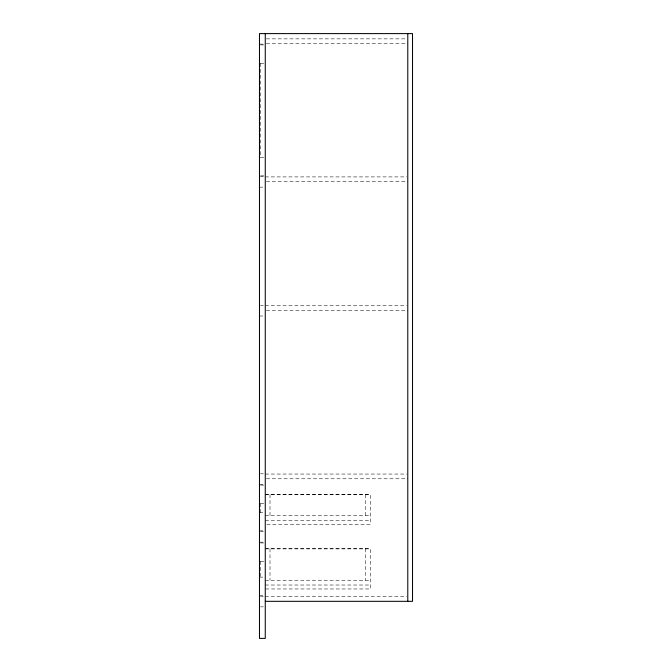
<?xml version="1.0" encoding="UTF-8"?>
<svg xmlns="http://www.w3.org/2000/svg" width="672" height="672" viewBox="0 0 672 672"><rect width="100%" height="100%" fill="white"/><g stroke="black" fill="none" stroke-linecap="round" stroke-linejoin="round"><path stroke-width="0.5" stroke-dasharray="3.36 2.52" d="M266.314 38.858L406.736 38.858M266.314 43.596L407.786 43.596M259.476 44.117L263.34 44.117M260.442 44.906L265.264 44.906M260.442 63.311L265.264 63.311M260.442 157.45L265.264 157.45M260.442 175.862L265.264 175.862M260.442 176.652L263.34 176.652M265.264 176.912L406.736 176.912M266.314 181.642L407.786 181.642M259.476 187.169L263.34 187.169M260.442 305.5L263.34 305.5M265.264 305.76L406.736 305.76M266.314 310.489L407.786 310.489M259.476 316.016L263.34 316.016M260.442 473.785L263.34 473.785M265.264 474.054L406.736 474.054M266.314 478.783L407.786 478.783M259.476 484.31L263.34 484.31M260.442 485.1L265.264 485.1M265.264 494.567L370.448 494.567L370.448 524.278L265.264 524.278M265.264 494.718L370.448 494.718M260.442 503.504L265.264 503.504M259.476 512.442L265.264 512.442M265.264 515.6L370.448 515.6M265.264 520.33L370.448 520.33M259.476 530.855L263.34 530.855M260.442 531.636L263.34 531.636M259.476 542.161L263.34 542.161M260.442 542.951L265.264 542.951M265.264 548.73L370.448 548.73L370.448 588.966L265.264 588.966M265.264 548.89L370.448 548.89M260.442 561.355L265.264 561.355M259.476 577.13L265.264 577.13M265.264 580.289L370.448 580.289M265.264 585.018L370.448 585.018M259.476 595.535L263.34 595.535M260.442 596.324L263.34 596.324M265.264 596.593L406.736 596.593M260.442 606.841L263.34 606.841M365.711 494.567L365.711 515.6M365.711 548.73L365.711 580.289M270.001 494.567L270.001 515.6M270.001 548.73L270.001 580.289M260.534 63.311L260.534 157.45M260.534 503.504L260.534 512.442M260.534 561.355L260.534 577.13"/><path stroke-width="1.01" d="M265.264 601.322L412.524 601.322L412.524 33.6L259.476 33.6L259.476 638.4L265.264 638.4L265.264 33.6M407.786 33.6L407.786 601.322"/></g></svg>
